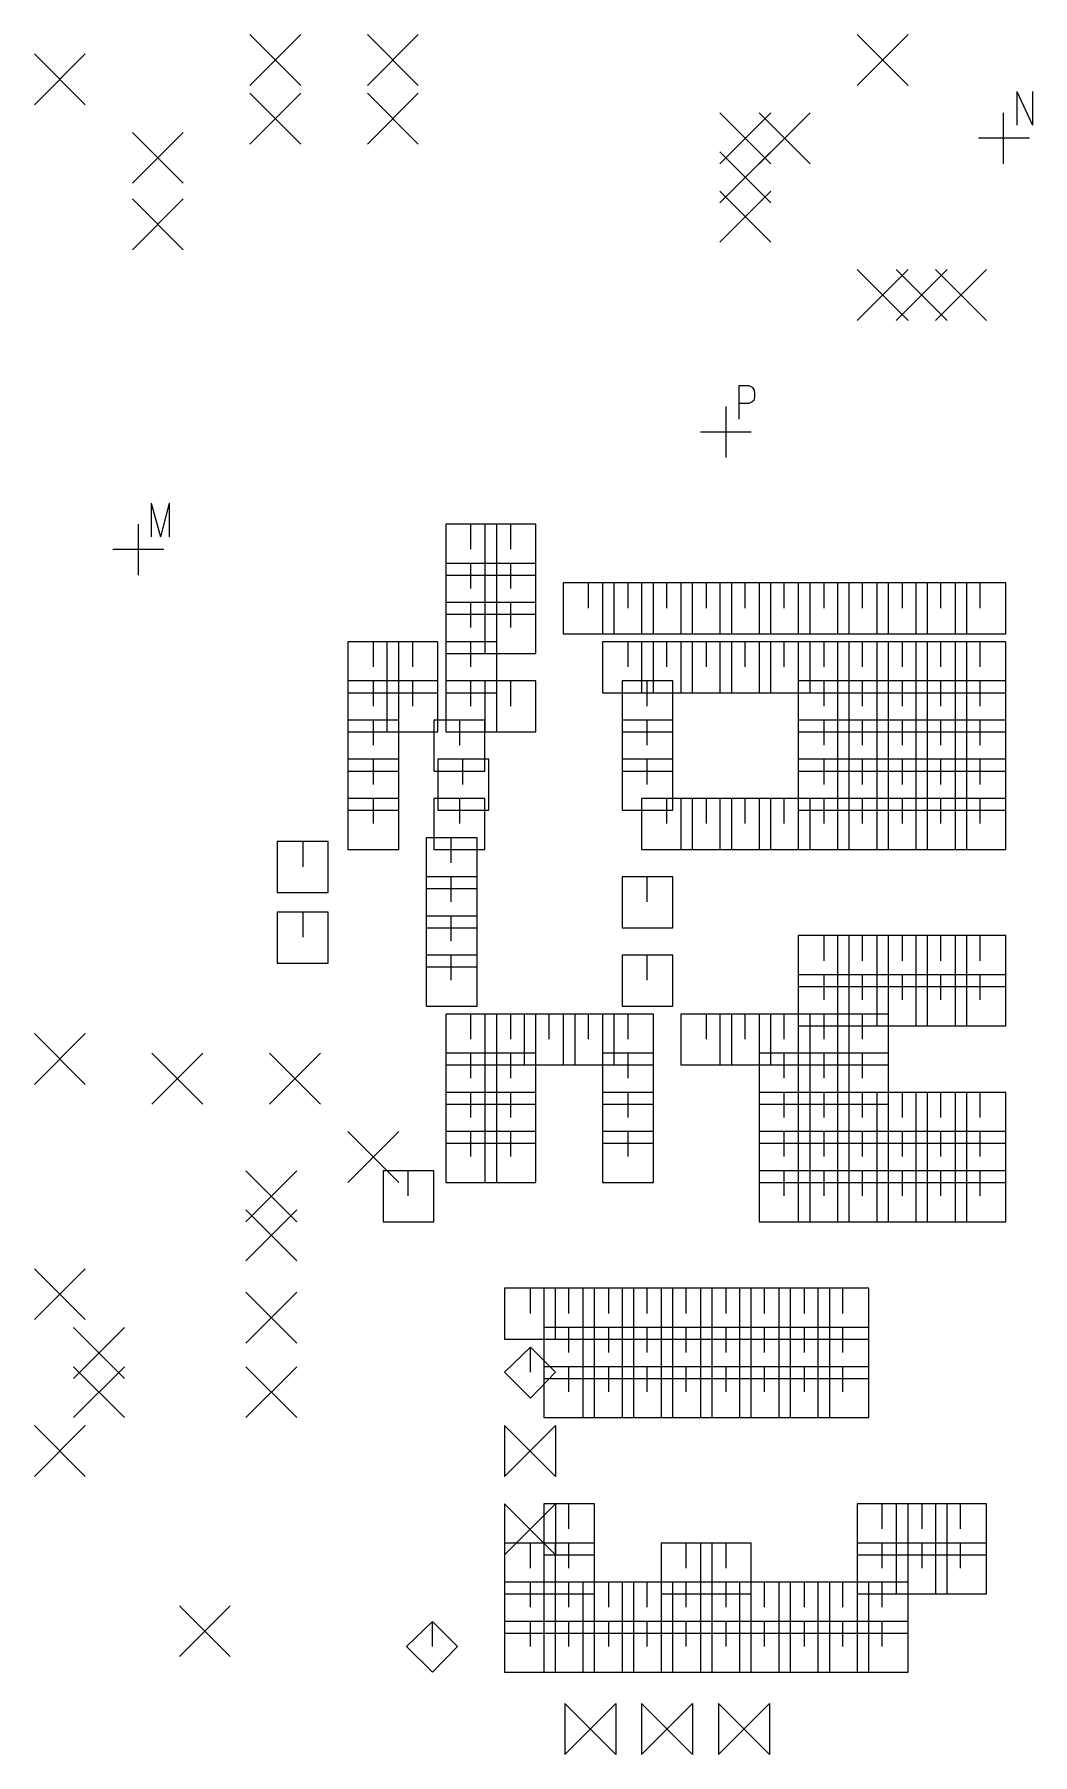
# Model space of a CAD drawing. Extents: x 11.9 to 28.1, y 10.8 to 21.2.
# Drawn here: x 15.565 to 16.839, y 17.453 to 19.648 of the extents above; entities that cross this region are included whole.
import ezdxf

# ---------------------------------------------------------------- set-up
doc = ezdxf.new("R2010")
doc.units = 0
doc.header["$MEASUREMENT"] = 0
doc.layers.add('LAYNR1', color=2, linetype='Continuous')

msp = doc.modelspace()

# ---------------------------------------------------------------- linework, layer by layer
at = {"layer": 'LAYNR1', "color": 7}
for points in [[(15.84, 19.583), (15.905, 19.648)], [(15.84, 19.648), (15.905, 19.583)], [(15.99, 19.583), (16.055, 19.648)], [(15.99, 19.648), (16.055, 19.583)], [(16.615, 19.583), (16.68, 19.648)], [(16.615, 19.648), (16.68, 19.583)], [(15.565, 19.558), (15.63, 19.623)], [(15.565, 19.623), (15.63, 19.558)], [(15.84, 19.508), (15.905, 19.573)], [(15.84, 19.573), (15.905, 19.508)], [(15.99, 19.508), (16.055, 19.573)], [(15.99, 19.573), (16.055, 19.508)], [(16.819, 19.575), (16.819, 19.532)], [(16.819, 19.575), (16.839, 19.532)], [(16.839, 19.575), (16.839, 19.532)], [(16.44, 19.483), (16.505, 19.548)], [(16.44, 19.548), (16.505, 19.483)], [(16.49, 19.483), (16.555, 19.548)], [(16.49, 19.548), (16.555, 19.483)], [(16.802, 19.483), (16.802, 19.548)], [(15.69, 19.458), (15.755, 19.523)], [(15.69, 19.523), (15.755, 19.458)], [(16.77, 19.516), (16.835, 19.516)], [(16.44, 19.433), (16.505, 19.498)], [(16.44, 19.498), (16.505, 19.433)], [(16.44, 19.383), (16.505, 19.448)], [(16.44, 19.448), (16.505, 19.383)], [(15.69, 19.373), (15.755, 19.438)], [(15.69, 19.438), (15.755, 19.373)], [(16.615, 19.283), (16.68, 19.348)], [(16.615, 19.348), (16.68, 19.283)], [(16.665, 19.283), (16.73, 19.348)], [(16.665, 19.348), (16.73, 19.283)], [(16.715, 19.283), (16.78, 19.348)], [(16.715, 19.348), (16.78, 19.283)], [(16.464, 19.2), (16.464, 19.157)], [(16.464, 19.2), (16.477, 19.2), (16.481, 19.198), (16.483, 19.195), (16.484, 19.191), (16.484, 19.185), (16.483, 19.181), (16.481, 19.179), (16.477, 19.177), (16.464, 19.177)], [(16.448, 19.108), (16.448, 19.173)], [(16.415, 19.141), (16.48, 19.141)], [(15.714, 19.05), (15.714, 19.007)], [(15.714, 19.05), (15.726, 19.007)], [(15.737, 19.05), (15.726, 19.007)], [(15.737, 19.05), (15.737, 19.007)], [(15.698, 18.958), (15.698, 19.023)], [(16.155, 19.023), (16.09, 19.023)], [(16.09, 19.023), (16.09, 18.958)], [(16.122, 18.991), (16.122, 19.023)], [(16.205, 19.023), (16.14, 19.023)], [(16.14, 19.023), (16.14, 18.958)], [(16.155, 18.958), (16.155, 19.023)], [(16.173, 18.991), (16.173, 19.023)], [(16.205, 18.958), (16.205, 19.023)], [(15.665, 18.991), (15.73, 18.991)], [(16.155, 18.973), (16.09, 18.973)], [(16.09, 18.973), (16.09, 18.908)], [(16.122, 18.941), (16.122, 18.973)], [(16.205, 18.973), (16.14, 18.973)], [(16.14, 18.973), (16.14, 18.908)], [(16.155, 18.908), (16.155, 18.973)], [(16.173, 18.941), (16.173, 18.973)], [(16.205, 18.908), (16.205, 18.973)], [(16.09, 18.958), (16.155, 18.958)], [(16.14, 18.958), (16.205, 18.958)], [(16.305, 18.948), (16.24, 18.948)], [(16.24, 18.948), (16.24, 18.883)], [(16.272, 18.916), (16.272, 18.948)], [(16.355, 18.948), (16.29, 18.948)], [(16.29, 18.948), (16.29, 18.883)], [(16.305, 18.883), (16.305, 18.948)], [(16.323, 18.916), (16.323, 18.948)], [(16.405, 18.948), (16.34, 18.948)], [(16.34, 18.948), (16.34, 18.883)], [(16.355, 18.883), (16.355, 18.948)], [(16.372, 18.916), (16.372, 18.948)], [(16.455, 18.948), (16.39, 18.948)], [(16.39, 18.948), (16.39, 18.883)], [(16.405, 18.883), (16.405, 18.948)], [(16.423, 18.916), (16.423, 18.948)], [(16.505, 18.948), (16.44, 18.948)], [(16.44, 18.948), (16.44, 18.883)], [(16.455, 18.883), (16.455, 18.948)], [(16.472, 18.916), (16.472, 18.948)], [(16.555, 18.948), (16.49, 18.948)], [(16.49, 18.948), (16.49, 18.883)], [(16.505, 18.883), (16.505, 18.948)], [(16.522, 18.916), (16.522, 18.948)], [(16.605, 18.948), (16.54, 18.948)], [(16.54, 18.948), (16.54, 18.883)], [(16.555, 18.883), (16.555, 18.948)], [(16.573, 18.916), (16.573, 18.948)], [(16.655, 18.948), (16.59, 18.948)], [(16.59, 18.948), (16.59, 18.883)], [(16.605, 18.883), (16.605, 18.948)], [(16.622, 18.916), (16.622, 18.948)], [(16.705, 18.948), (16.64, 18.948)], [(16.64, 18.948), (16.64, 18.883)], [(16.655, 18.883), (16.655, 18.948)], [(16.673, 18.916), (16.673, 18.948)], [(16.755, 18.948), (16.69, 18.948)], [(16.69, 18.948), (16.69, 18.883)], [(16.705, 18.883), (16.705, 18.948)], [(16.722, 18.916), (16.722, 18.948)], [(16.805, 18.948), (16.74, 18.948)], [(16.74, 18.948), (16.74, 18.883)], [(16.755, 18.883), (16.755, 18.948)], [(16.772, 18.916), (16.772, 18.948)], [(16.805, 18.883), (16.805, 18.948)], [(16.155, 18.923), (16.09, 18.923)], [(16.09, 18.923), (16.09, 18.858)], [(16.122, 18.891), (16.122, 18.923)], [(16.205, 18.923), (16.14, 18.923)], [(16.14, 18.923), (16.14, 18.858)], [(16.155, 18.858), (16.155, 18.923)], [(16.173, 18.891), (16.173, 18.923)], [(16.205, 18.858), (16.205, 18.923)], [(16.09, 18.908), (16.155, 18.908)], [(16.14, 18.908), (16.205, 18.908)], [(16.24, 18.883), (16.305, 18.883)], [(16.29, 18.883), (16.355, 18.883)], [(16.34, 18.883), (16.405, 18.883)], [(16.39, 18.883), (16.455, 18.883)], [(16.44, 18.883), (16.505, 18.883)], [(16.49, 18.883), (16.555, 18.883)], [(16.54, 18.883), (16.605, 18.883)], [(16.59, 18.883), (16.655, 18.883)], [(16.64, 18.883), (16.705, 18.883)], [(16.69, 18.883), (16.755, 18.883)], [(16.74, 18.883), (16.805, 18.883)], [(16.03, 18.873), (15.965, 18.873)], [(15.965, 18.873), (15.965, 18.808)], [(15.998, 18.841), (15.998, 18.873)], [(16.08, 18.873), (16.015, 18.873)], [(16.015, 18.873), (16.015, 18.808)], [(16.03, 18.808), (16.03, 18.873)], [(16.048, 18.841), (16.048, 18.873)], [(16.08, 18.808), (16.08, 18.873)], [(16.155, 18.873), (16.09, 18.873)], [(16.09, 18.873), (16.09, 18.808)], [(16.09, 18.858), (16.155, 18.858)], [(16.122, 18.841), (16.122, 18.873)], [(16.14, 18.858), (16.205, 18.858)], [(16.155, 18.808), (16.155, 18.873)], [(16.355, 18.873), (16.29, 18.873)], [(16.29, 18.873), (16.29, 18.808)], [(16.323, 18.841), (16.323, 18.873)], [(16.405, 18.873), (16.34, 18.873)], [(16.34, 18.873), (16.34, 18.808)], [(16.355, 18.808), (16.355, 18.873)], [(16.372, 18.841), (16.372, 18.873)], [(16.455, 18.873), (16.39, 18.873)], [(16.39, 18.873), (16.39, 18.808)], [(16.405, 18.808), (16.405, 18.873)], [(16.423, 18.841), (16.423, 18.873)], [(16.505, 18.873), (16.44, 18.873)], [(16.44, 18.873), (16.44, 18.808)], [(16.455, 18.808), (16.455, 18.873)], [(16.472, 18.841), (16.472, 18.873)], [(16.555, 18.873), (16.49, 18.873)], [(16.49, 18.873), (16.49, 18.808)], [(16.505, 18.808), (16.505, 18.873)], [(16.522, 18.841), (16.522, 18.873)], [(16.605, 18.873), (16.54, 18.873)], [(16.54, 18.873), (16.54, 18.808)], [(16.555, 18.808), (16.555, 18.873)], [(16.573, 18.841), (16.573, 18.873)], [(16.655, 18.873), (16.59, 18.873)], [(16.59, 18.873), (16.59, 18.808)], [(16.605, 18.808), (16.605, 18.873)], [(16.622, 18.841), (16.622, 18.873)], [(16.705, 18.873), (16.64, 18.873)], [(16.64, 18.873), (16.64, 18.808)], [(16.655, 18.808), (16.655, 18.873)], [(16.673, 18.841), (16.673, 18.873)], [(16.755, 18.873), (16.69, 18.873)], [(16.69, 18.873), (16.69, 18.808)], [(16.705, 18.808), (16.705, 18.873)], [(16.722, 18.841), (16.722, 18.873)], [(16.805, 18.873), (16.74, 18.873)], [(16.74, 18.873), (16.74, 18.808)], [(16.755, 18.808), (16.755, 18.873)], [(16.772, 18.841), (16.772, 18.873)], [(16.805, 18.808), (16.805, 18.873)], [(16.03, 18.823), (15.965, 18.823)], [(15.965, 18.823), (15.965, 18.758)], [(15.998, 18.791), (15.998, 18.823)], [(16.08, 18.823), (16.015, 18.823)], [(16.015, 18.823), (16.015, 18.758)], [(16.03, 18.758), (16.03, 18.823)], [(16.048, 18.791), (16.048, 18.823)], [(16.08, 18.758), (16.08, 18.823)], [(16.155, 18.823), (16.09, 18.823)], [(16.09, 18.823), (16.09, 18.758)], [(16.122, 18.791), (16.122, 18.823)], [(16.205, 18.823), (16.14, 18.823)], [(16.14, 18.823), (16.14, 18.758)], [(16.155, 18.758), (16.155, 18.823)], [(16.173, 18.791), (16.173, 18.823)], [(16.205, 18.758), (16.205, 18.823)], [(16.38, 18.823), (16.315, 18.823)], [(16.315, 18.823), (16.315, 18.758)], [(16.347, 18.791), (16.347, 18.823)], [(16.38, 18.758), (16.38, 18.823)], [(16.605, 18.823), (16.54, 18.823)], [(16.54, 18.823), (16.54, 18.758)], [(16.573, 18.791), (16.573, 18.823)], [(16.655, 18.823), (16.59, 18.823)], [(16.59, 18.823), (16.59, 18.758)], [(16.605, 18.758), (16.605, 18.823)], [(16.622, 18.791), (16.622, 18.823)], [(16.705, 18.823), (16.64, 18.823)], [(16.64, 18.823), (16.64, 18.758)], [(16.655, 18.758), (16.655, 18.823)], [(16.673, 18.791), (16.673, 18.823)], [(16.755, 18.823), (16.69, 18.823)], [(16.69, 18.823), (16.69, 18.758)], [(16.705, 18.758), (16.705, 18.823)], [(16.722, 18.791), (16.722, 18.823)], [(16.805, 18.823), (16.74, 18.823)], [(16.74, 18.823), (16.74, 18.758)], [(16.755, 18.758), (16.755, 18.823)], [(16.772, 18.791), (16.772, 18.823)], [(16.805, 18.758), (16.805, 18.823)], [(15.965, 18.808), (16.03, 18.808)], [(16.015, 18.808), (16.08, 18.808)], [(16.09, 18.808), (16.155, 18.808)], [(16.29, 18.808), (16.355, 18.808)], [(16.34, 18.808), (16.405, 18.808)], [(16.39, 18.808), (16.455, 18.808)], [(16.44, 18.808), (16.505, 18.808)], [(16.49, 18.808), (16.555, 18.808)], [(16.54, 18.808), (16.605, 18.808)], [(16.59, 18.808), (16.655, 18.808)], [(16.64, 18.808), (16.705, 18.808)], [(16.69, 18.808), (16.755, 18.808)], [(16.74, 18.808), (16.805, 18.808)], [(16.03, 18.773), (15.965, 18.773)], [(15.965, 18.773), (15.965, 18.708)], [(15.998, 18.741), (15.998, 18.773)], [(16.03, 18.708), (16.03, 18.773)], [(16.14, 18.773), (16.075, 18.773)], [(16.075, 18.773), (16.075, 18.708)], [(16.108, 18.741), (16.108, 18.773)], [(16.14, 18.708), (16.14, 18.773)], [(16.38, 18.773), (16.315, 18.773)], [(16.315, 18.773), (16.315, 18.708)], [(16.347, 18.741), (16.347, 18.773)], [(16.38, 18.708), (16.38, 18.773)], [(16.605, 18.773), (16.54, 18.773)], [(16.54, 18.773), (16.54, 18.708)], [(16.573, 18.741), (16.573, 18.773)], [(16.655, 18.773), (16.59, 18.773)], [(16.59, 18.773), (16.59, 18.708)], [(16.605, 18.708), (16.605, 18.773)], [(16.622, 18.741), (16.622, 18.773)], [(16.705, 18.773), (16.64, 18.773)], [(16.64, 18.773), (16.64, 18.708)], [(16.655, 18.708), (16.655, 18.773)], [(16.673, 18.741), (16.673, 18.773)], [(16.755, 18.773), (16.69, 18.773)], [(16.69, 18.773), (16.69, 18.708)], [(16.705, 18.708), (16.705, 18.773)], [(16.722, 18.741), (16.722, 18.773)], [(16.805, 18.773), (16.74, 18.773)], [(16.74, 18.773), (16.74, 18.708)], [(16.755, 18.708), (16.755, 18.773)], [(16.772, 18.741), (16.772, 18.773)], [(16.805, 18.708), (16.805, 18.773)], [(15.965, 18.758), (16.03, 18.758)], [(16.015, 18.758), (16.08, 18.758)], [(16.09, 18.758), (16.155, 18.758)], [(16.14, 18.758), (16.205, 18.758)], [(16.315, 18.758), (16.38, 18.758)], [(16.54, 18.758), (16.605, 18.758)], [(16.59, 18.758), (16.655, 18.758)], [(16.64, 18.758), (16.705, 18.758)], [(16.69, 18.758), (16.755, 18.758)], [(16.74, 18.758), (16.805, 18.758)], [(16.03, 18.723), (15.965, 18.723)], [(15.965, 18.723), (15.965, 18.658)], [(15.965, 18.708), (16.03, 18.708)], [(15.998, 18.691), (15.998, 18.723)], [(16.03, 18.658), (16.03, 18.723)], [(16.075, 18.708), (16.14, 18.708)], [(16.145, 18.723), (16.08, 18.723)], [(16.08, 18.723), (16.08, 18.658)], [(16.112, 18.691), (16.112, 18.723)], [(16.145, 18.658), (16.145, 18.723)], [(16.38, 18.723), (16.315, 18.723)], [(16.315, 18.723), (16.315, 18.658)], [(16.315, 18.708), (16.38, 18.708)], [(16.347, 18.691), (16.347, 18.723)], [(16.38, 18.658), (16.38, 18.723)], [(16.605, 18.723), (16.54, 18.723)], [(16.54, 18.723), (16.54, 18.658)], [(16.54, 18.708), (16.605, 18.708)], [(16.573, 18.691), (16.573, 18.723)], [(16.655, 18.723), (16.59, 18.723)], [(16.59, 18.723), (16.59, 18.658)], [(16.59, 18.708), (16.655, 18.708)], [(16.605, 18.658), (16.605, 18.723)], [(16.622, 18.691), (16.622, 18.723)], [(16.705, 18.723), (16.64, 18.723)], [(16.64, 18.723), (16.64, 18.658)], [(16.64, 18.708), (16.705, 18.708)], [(16.655, 18.658), (16.655, 18.723)], [(16.673, 18.691), (16.673, 18.723)], [(16.755, 18.723), (16.69, 18.723)], [(16.69, 18.723), (16.69, 18.658)], [(16.69, 18.708), (16.755, 18.708)], [(16.705, 18.658), (16.705, 18.723)], [(16.722, 18.691), (16.722, 18.723)], [(16.805, 18.723), (16.74, 18.723)], [(16.74, 18.723), (16.74, 18.658)], [(16.74, 18.708), (16.805, 18.708)], [(16.755, 18.658), (16.755, 18.723)], [(16.772, 18.691), (16.772, 18.723)], [(16.805, 18.658), (16.805, 18.723)], [(16.03, 18.673), (15.965, 18.673)], [(15.965, 18.673), (15.965, 18.608)], [(15.965, 18.658), (16.03, 18.658)], [(15.998, 18.641), (15.998, 18.673)], [(16.03, 18.608), (16.03, 18.673)], [(16.14, 18.673), (16.075, 18.673)], [(16.075, 18.673), (16.075, 18.608)], [(16.08, 18.658), (16.145, 18.658)], [(16.108, 18.641), (16.108, 18.673)], [(16.14, 18.608), (16.14, 18.673)], [(16.315, 18.658), (16.38, 18.658)], [(16.405, 18.673), (16.34, 18.673)], [(16.34, 18.673), (16.34, 18.608)], [(16.372, 18.641), (16.372, 18.673)], [(16.455, 18.673), (16.39, 18.673)], [(16.39, 18.673), (16.39, 18.608)], [(16.405, 18.608), (16.405, 18.673)], [(16.423, 18.641), (16.423, 18.673)], [(16.505, 18.673), (16.44, 18.673)], [(16.44, 18.673), (16.44, 18.608)], [(16.455, 18.608), (16.455, 18.673)], [(16.472, 18.641), (16.472, 18.673)], [(16.555, 18.673), (16.49, 18.673)], [(16.49, 18.673), (16.49, 18.608)], [(16.505, 18.608), (16.505, 18.673)], [(16.522, 18.641), (16.522, 18.673)], [(16.605, 18.673), (16.54, 18.673)], [(16.54, 18.673), (16.54, 18.608)], [(16.54, 18.658), (16.605, 18.658)], [(16.555, 18.608), (16.555, 18.673)], [(16.573, 18.641), (16.573, 18.673)], [(16.655, 18.673), (16.59, 18.673)], [(16.59, 18.673), (16.59, 18.608)], [(16.59, 18.658), (16.655, 18.658)], [(16.605, 18.608), (16.605, 18.673)], [(16.622, 18.641), (16.622, 18.673)], [(16.705, 18.673), (16.64, 18.673)], [(16.64, 18.673), (16.64, 18.608)], [(16.64, 18.658), (16.705, 18.658)], [(16.655, 18.608), (16.655, 18.673)], [(16.673, 18.641), (16.673, 18.673)], [(16.755, 18.673), (16.69, 18.673)], [(16.69, 18.673), (16.69, 18.608)], [(16.69, 18.658), (16.755, 18.658)], [(16.705, 18.608), (16.705, 18.673)], [(16.722, 18.641), (16.722, 18.673)], [(16.805, 18.673), (16.74, 18.673)], [(16.74, 18.673), (16.74, 18.608)], [(16.74, 18.658), (16.805, 18.658)], [(16.755, 18.608), (16.755, 18.673)], [(16.772, 18.641), (16.772, 18.673)], [(16.805, 18.608), (16.805, 18.673)], [(15.94, 18.618), (15.875, 18.618)], [(15.875, 18.618), (15.875, 18.553)], [(15.908, 18.586), (15.908, 18.618)], [(15.94, 18.553), (15.94, 18.618)], [(16.13, 18.623), (16.065, 18.623)], [(16.065, 18.623), (16.065, 18.558)], [(16.097, 18.591), (16.097, 18.623)], [(16.13, 18.558), (16.13, 18.623)], [(15.965, 18.608), (16.03, 18.608)], [(16.075, 18.608), (16.14, 18.608)], [(16.34, 18.608), (16.405, 18.608)], [(16.39, 18.608), (16.455, 18.608)], [(16.44, 18.608), (16.505, 18.608)], [(16.49, 18.608), (16.555, 18.608)], [(16.54, 18.608), (16.605, 18.608)], [(16.59, 18.608), (16.655, 18.608)], [(16.64, 18.608), (16.705, 18.608)], [(16.69, 18.608), (16.755, 18.608)], [(16.74, 18.608), (16.805, 18.608)], [(16.13, 18.573), (16.065, 18.573)], [(16.065, 18.573), (16.065, 18.508)], [(16.097, 18.541), (16.097, 18.573)], [(16.13, 18.508), (16.13, 18.573)], [(16.38, 18.573), (16.315, 18.573)], [(16.315, 18.573), (16.315, 18.508)], [(16.347, 18.541), (16.347, 18.573)], [(16.38, 18.508), (16.38, 18.573)], [(15.875, 18.553), (15.94, 18.553)], [(16.065, 18.558), (16.13, 18.558)], [(15.94, 18.528), (15.875, 18.528)], [(15.875, 18.528), (15.875, 18.463)], [(15.908, 18.496), (15.908, 18.528)], [(15.94, 18.463), (15.94, 18.528)], [(16.13, 18.523), (16.065, 18.523)], [(16.065, 18.523), (16.065, 18.458)], [(16.065, 18.508), (16.13, 18.508)], [(16.097, 18.491), (16.097, 18.523)], [(16.13, 18.458), (16.13, 18.523)], [(16.315, 18.508), (16.38, 18.508)], [(16.605, 18.498), (16.54, 18.498)], [(16.54, 18.498), (16.54, 18.433)], [(16.573, 18.466), (16.573, 18.498)], [(16.655, 18.498), (16.59, 18.498)], [(16.59, 18.498), (16.59, 18.433)], [(16.605, 18.433), (16.605, 18.498)], [(16.622, 18.466), (16.622, 18.498)], [(16.705, 18.498), (16.64, 18.498)], [(16.64, 18.498), (16.64, 18.433)], [(16.655, 18.433), (16.655, 18.498)], [(16.673, 18.466), (16.673, 18.498)], [(16.755, 18.498), (16.69, 18.498)], [(16.69, 18.498), (16.69, 18.433)], [(16.705, 18.433), (16.705, 18.498)], [(16.722, 18.466), (16.722, 18.498)], [(16.805, 18.498), (16.74, 18.498)], [(16.74, 18.498), (16.74, 18.433)], [(16.755, 18.433), (16.755, 18.498)], [(16.772, 18.466), (16.772, 18.498)], [(16.805, 18.433), (16.805, 18.498)], [(15.875, 18.463), (15.94, 18.463)], [(16.13, 18.473), (16.065, 18.473)], [(16.065, 18.473), (16.065, 18.408)], [(16.097, 18.441), (16.097, 18.473)], [(16.13, 18.408), (16.13, 18.473)], [(16.38, 18.473), (16.315, 18.473)], [(16.315, 18.473), (16.315, 18.408)], [(16.347, 18.441), (16.347, 18.473)], [(16.38, 18.408), (16.38, 18.473)], [(16.065, 18.458), (16.13, 18.458)], [(16.605, 18.448), (16.54, 18.448)], [(16.54, 18.448), (16.54, 18.383)], [(16.573, 18.416), (16.573, 18.448)], [(16.655, 18.448), (16.59, 18.448)], [(16.59, 18.448), (16.59, 18.383)], [(16.605, 18.383), (16.605, 18.448)], [(16.622, 18.416), (16.622, 18.448)], [(16.705, 18.448), (16.64, 18.448)], [(16.64, 18.448), (16.64, 18.383)], [(16.655, 18.383), (16.655, 18.448)], [(16.673, 18.416), (16.673, 18.448)], [(16.755, 18.448), (16.69, 18.448)], [(16.69, 18.448), (16.69, 18.383)], [(16.705, 18.383), (16.705, 18.448)], [(16.722, 18.416), (16.722, 18.448)], [(16.805, 18.448), (16.74, 18.448)], [(16.74, 18.448), (16.74, 18.383)], [(16.755, 18.383), (16.755, 18.448)], [(16.772, 18.416), (16.772, 18.448)], [(16.805, 18.383), (16.805, 18.448)], [(16.54, 18.433), (16.605, 18.433)], [(16.59, 18.433), (16.655, 18.433)], [(16.64, 18.433), (16.705, 18.433)], [(16.69, 18.433), (16.755, 18.433)], [(16.74, 18.433), (16.805, 18.433)], [(16.065, 18.408), (16.13, 18.408)], [(16.155, 18.398), (16.09, 18.398)], [(16.09, 18.398), (16.09, 18.333)], [(16.122, 18.366), (16.122, 18.398)], [(16.205, 18.398), (16.14, 18.398)], [(16.14, 18.398), (16.14, 18.333)], [(16.155, 18.333), (16.155, 18.398)], [(16.173, 18.366), (16.173, 18.398)], [(16.255, 18.398), (16.19, 18.398)], [(16.19, 18.398), (16.19, 18.333)], [(16.205, 18.333), (16.205, 18.398)], [(16.222, 18.366), (16.222, 18.398)], [(16.305, 18.398), (16.24, 18.398)], [(16.24, 18.398), (16.24, 18.333)], [(16.255, 18.333), (16.255, 18.398)], [(16.272, 18.366), (16.272, 18.398)], [(16.355, 18.398), (16.29, 18.398)], [(16.29, 18.398), (16.29, 18.333)], [(16.305, 18.333), (16.305, 18.398)], [(16.315, 18.408), (16.38, 18.408)], [(16.323, 18.366), (16.323, 18.398)], [(16.355, 18.333), (16.355, 18.398)], [(16.455, 18.398), (16.39, 18.398)], [(16.39, 18.398), (16.39, 18.333)], [(16.423, 18.366), (16.423, 18.398)], [(16.505, 18.398), (16.44, 18.398)], [(16.44, 18.398), (16.44, 18.333)], [(16.455, 18.333), (16.455, 18.398)], [(16.472, 18.366), (16.472, 18.398)], [(16.555, 18.398), (16.49, 18.398)], [(16.49, 18.398), (16.49, 18.333)], [(16.505, 18.333), (16.505, 18.398)], [(16.522, 18.366), (16.522, 18.398)], [(16.605, 18.398), (16.54, 18.398)], [(16.54, 18.398), (16.54, 18.333)], [(16.555, 18.333), (16.555, 18.398)], [(16.573, 18.366), (16.573, 18.398)], [(16.655, 18.398), (16.59, 18.398)], [(16.59, 18.398), (16.59, 18.333)], [(16.605, 18.333), (16.605, 18.398)], [(16.622, 18.366), (16.622, 18.398)], [(16.655, 18.333), (16.655, 18.398)], [(15.565, 18.308), (15.63, 18.373)], [(15.565, 18.373), (15.63, 18.308)], [(16.54, 18.383), (16.605, 18.383)], [(16.59, 18.383), (16.655, 18.383)], [(16.64, 18.383), (16.705, 18.383)], [(16.69, 18.383), (16.755, 18.383)], [(16.74, 18.383), (16.805, 18.383)], [(15.715, 18.283), (15.78, 18.348)], [(15.715, 18.348), (15.78, 18.283)], [(15.865, 18.283), (15.93, 18.348)], [(15.865, 18.348), (15.93, 18.283)], [(16.155, 18.348), (16.09, 18.348)], [(16.09, 18.348), (16.09, 18.283)], [(16.09, 18.333), (16.155, 18.333)], [(16.122, 18.316), (16.122, 18.348)], [(16.205, 18.348), (16.14, 18.348)], [(16.14, 18.348), (16.14, 18.283)], [(16.14, 18.333), (16.205, 18.333)], [(16.155, 18.283), (16.155, 18.348)], [(16.173, 18.316), (16.173, 18.348)], [(16.19, 18.333), (16.255, 18.333)], [(16.205, 18.283), (16.205, 18.348)], [(16.24, 18.333), (16.305, 18.333)], [(16.355, 18.348), (16.29, 18.348)], [(16.29, 18.348), (16.29, 18.283)], [(16.29, 18.333), (16.355, 18.333)], [(16.323, 18.316), (16.323, 18.348)], [(16.355, 18.283), (16.355, 18.348)], [(16.39, 18.333), (16.455, 18.333)], [(16.44, 18.333), (16.505, 18.333)], [(16.555, 18.348), (16.49, 18.348)], [(16.49, 18.348), (16.49, 18.283)], [(16.49, 18.333), (16.555, 18.333)], [(16.522, 18.316), (16.522, 18.348)], [(16.605, 18.348), (16.54, 18.348)], [(16.54, 18.348), (16.54, 18.283)], [(16.54, 18.333), (16.605, 18.333)], [(16.555, 18.283), (16.555, 18.348)], [(16.573, 18.316), (16.573, 18.348)], [(16.655, 18.348), (16.59, 18.348)], [(16.59, 18.348), (16.59, 18.283)], [(16.59, 18.333), (16.655, 18.333)], [(16.605, 18.283), (16.605, 18.348)], [(16.622, 18.316), (16.622, 18.348)], [(16.655, 18.283), (16.655, 18.348)], [(16.155, 18.298), (16.09, 18.298)], [(16.09, 18.298), (16.09, 18.233)], [(16.122, 18.266), (16.122, 18.298)], [(16.205, 18.298), (16.14, 18.298)], [(16.14, 18.298), (16.14, 18.233)], [(16.155, 18.233), (16.155, 18.298)], [(16.173, 18.266), (16.173, 18.298)], [(16.205, 18.233), (16.205, 18.298)], [(16.355, 18.298), (16.29, 18.298)], [(16.29, 18.298), (16.29, 18.233)], [(16.323, 18.266), (16.323, 18.298)], [(16.355, 18.233), (16.355, 18.298)], [(16.555, 18.298), (16.49, 18.298)], [(16.49, 18.298), (16.49, 18.233)], [(16.522, 18.266), (16.522, 18.298)], [(16.605, 18.298), (16.54, 18.298)], [(16.54, 18.298), (16.54, 18.233)], [(16.555, 18.233), (16.555, 18.298)], [(16.573, 18.266), (16.573, 18.298)], [(16.655, 18.298), (16.59, 18.298)], [(16.59, 18.298), (16.59, 18.233)], [(16.605, 18.233), (16.605, 18.298)], [(16.622, 18.266), (16.622, 18.298)], [(16.705, 18.298), (16.64, 18.298)], [(16.64, 18.298), (16.64, 18.233)], [(16.655, 18.233), (16.655, 18.298)], [(16.673, 18.266), (16.673, 18.298)], [(16.755, 18.298), (16.69, 18.298)], [(16.69, 18.298), (16.69, 18.233)], [(16.705, 18.233), (16.705, 18.298)], [(16.722, 18.266), (16.722, 18.298)], [(16.805, 18.298), (16.74, 18.298)], [(16.74, 18.298), (16.74, 18.233)], [(16.755, 18.233), (16.755, 18.298)], [(16.772, 18.266), (16.772, 18.298)], [(16.805, 18.233), (16.805, 18.298)], [(16.09, 18.283), (16.155, 18.283)], [(16.14, 18.283), (16.205, 18.283)], [(16.29, 18.283), (16.355, 18.283)], [(16.49, 18.283), (16.555, 18.283)], [(16.54, 18.283), (16.605, 18.283)], [(16.59, 18.283), (16.655, 18.283)], [(15.965, 18.183), (16.03, 18.248)], [(15.965, 18.248), (16.03, 18.183)], [(16.155, 18.248), (16.09, 18.248)], [(16.09, 18.248), (16.09, 18.183)], [(16.122, 18.216), (16.122, 18.248)], [(16.205, 18.248), (16.14, 18.248)], [(16.14, 18.248), (16.14, 18.183)], [(16.155, 18.183), (16.155, 18.248)], [(16.173, 18.216), (16.173, 18.248)], [(16.205, 18.183), (16.205, 18.248)], [(16.355, 18.248), (16.29, 18.248)], [(16.29, 18.248), (16.29, 18.183)], [(16.323, 18.216), (16.323, 18.248)], [(16.355, 18.183), (16.355, 18.248)], [(16.555, 18.248), (16.49, 18.248)], [(16.49, 18.248), (16.49, 18.183)], [(16.522, 18.216), (16.522, 18.248)], [(16.605, 18.248), (16.54, 18.248)], [(16.54, 18.248), (16.54, 18.183)], [(16.555, 18.183), (16.555, 18.248)], [(16.573, 18.216), (16.573, 18.248)], [(16.655, 18.248), (16.59, 18.248)], [(16.59, 18.248), (16.59, 18.183)], [(16.605, 18.183), (16.605, 18.248)], [(16.622, 18.216), (16.622, 18.248)], [(16.705, 18.248), (16.64, 18.248)], [(16.64, 18.248), (16.64, 18.183)], [(16.655, 18.183), (16.655, 18.248)], [(16.673, 18.216), (16.673, 18.248)], [(16.755, 18.248), (16.69, 18.248)], [(16.69, 18.248), (16.69, 18.183)], [(16.705, 18.183), (16.705, 18.248)], [(16.722, 18.216), (16.722, 18.248)], [(16.805, 18.248), (16.74, 18.248)], [(16.74, 18.248), (16.74, 18.183)], [(16.755, 18.183), (16.755, 18.248)], [(16.772, 18.216), (16.772, 18.248)], [(16.805, 18.183), (16.805, 18.248)], [(16.09, 18.233), (16.155, 18.233)], [(16.14, 18.233), (16.205, 18.233)], [(16.29, 18.233), (16.355, 18.233)], [(16.49, 18.233), (16.555, 18.233)], [(16.54, 18.233), (16.605, 18.233)], [(16.59, 18.233), (16.655, 18.233)], [(16.64, 18.233), (16.705, 18.233)], [(16.69, 18.233), (16.755, 18.233)], [(16.74, 18.233), (16.805, 18.233)], [(15.835, 18.133), (15.9, 18.198)], [(15.835, 18.198), (15.9, 18.133)], [(16.075, 18.198), (16.01, 18.198)], [(16.01, 18.198), (16.01, 18.133)], [(16.042, 18.166), (16.042, 18.198)], [(16.075, 18.133), (16.075, 18.198)], [(16.555, 18.198), (16.49, 18.198)], [(16.49, 18.198), (16.49, 18.133)], [(16.522, 18.166), (16.522, 18.198)], [(16.605, 18.198), (16.54, 18.198)], [(16.54, 18.198), (16.54, 18.133)], [(16.555, 18.133), (16.555, 18.198)], [(16.573, 18.166), (16.573, 18.198)], [(16.655, 18.198), (16.59, 18.198)], [(16.59, 18.198), (16.59, 18.133)], [(16.605, 18.133), (16.605, 18.198)], [(16.622, 18.166), (16.622, 18.198)], [(16.705, 18.198), (16.64, 18.198)], [(16.64, 18.198), (16.64, 18.133)], [(16.655, 18.133), (16.655, 18.198)], [(16.673, 18.166), (16.673, 18.198)], [(16.755, 18.198), (16.69, 18.198)], [(16.69, 18.198), (16.69, 18.133)], [(16.705, 18.133), (16.705, 18.198)], [(16.722, 18.166), (16.722, 18.198)], [(16.805, 18.198), (16.74, 18.198)], [(16.74, 18.198), (16.74, 18.133)], [(16.755, 18.133), (16.755, 18.198)], [(16.772, 18.166), (16.772, 18.198)], [(16.805, 18.133), (16.805, 18.198)], [(16.09, 18.183), (16.155, 18.183)], [(16.14, 18.183), (16.205, 18.183)], [(16.29, 18.183), (16.355, 18.183)], [(16.49, 18.183), (16.555, 18.183)], [(16.54, 18.183), (16.605, 18.183)], [(16.59, 18.183), (16.655, 18.183)], [(16.64, 18.183), (16.705, 18.183)], [(16.69, 18.183), (16.755, 18.183)], [(16.74, 18.183), (16.805, 18.183)], [(15.835, 18.083), (15.9, 18.148)], [(15.835, 18.148), (15.9, 18.083)], [(16.01, 18.133), (16.075, 18.133)], [(16.49, 18.133), (16.555, 18.133)], [(16.54, 18.133), (16.605, 18.133)], [(16.59, 18.133), (16.655, 18.133)], [(16.64, 18.133), (16.705, 18.133)], [(16.69, 18.133), (16.755, 18.133)], [(16.74, 18.133), (16.805, 18.133)], [(15.565, 18.008), (15.63, 18.073)], [(15.565, 18.073), (15.63, 18.008)], [(15.835, 17.978), (15.9, 18.043)], [(15.835, 18.043), (15.9, 17.978)], [(16.23, 18.048), (16.165, 18.048)], [(16.165, 18.048), (16.165, 17.983)], [(16.198, 18.016), (16.198, 18.048)], [(16.28, 18.048), (16.215, 18.048)], [(16.215, 18.048), (16.215, 17.983)], [(16.23, 17.983), (16.23, 18.048)], [(16.247, 18.016), (16.247, 18.048)], [(16.33, 18.048), (16.265, 18.048)], [(16.265, 18.048), (16.265, 17.983)], [(16.28, 17.983), (16.28, 18.048)], [(16.298, 18.016), (16.298, 18.048)], [(16.38, 18.048), (16.315, 18.048)], [(16.315, 18.048), (16.315, 17.983)], [(16.33, 17.983), (16.33, 18.048)], [(16.347, 18.016), (16.347, 18.048)], [(16.43, 18.048), (16.365, 18.048)], [(16.365, 18.048), (16.365, 17.983)], [(16.38, 17.983), (16.38, 18.048)], [(16.397, 18.016), (16.397, 18.048)], [(16.48, 18.048), (16.415, 18.048)], [(16.415, 18.048), (16.415, 17.983)], [(16.43, 17.983), (16.43, 18.048)], [(16.448, 18.016), (16.448, 18.048)], [(16.53, 18.048), (16.465, 18.048)], [(16.465, 18.048), (16.465, 17.983)], [(16.48, 17.983), (16.48, 18.048)], [(16.497, 18.016), (16.497, 18.048)], [(16.58, 18.048), (16.515, 18.048)], [(16.515, 18.048), (16.515, 17.983)], [(16.53, 17.983), (16.53, 18.048)], [(16.548, 18.016), (16.548, 18.048)], [(16.63, 18.048), (16.565, 18.048)], [(16.565, 18.048), (16.565, 17.983)], [(16.58, 17.983), (16.58, 18.048)], [(16.597, 18.016), (16.597, 18.048)], [(16.63, 17.983), (16.63, 18.048)], [(15.615, 17.933), (15.68, 17.998)], [(15.615, 17.998), (15.68, 17.933)], [(16.165, 17.983), (16.23, 17.983)], [(16.28, 17.998), (16.215, 17.998)], [(16.215, 17.998), (16.215, 17.933)], [(16.215, 17.983), (16.28, 17.983)], [(16.247, 17.966), (16.247, 17.998)], [(16.33, 17.998), (16.265, 17.998)], [(16.265, 17.998), (16.265, 17.933)], [(16.265, 17.983), (16.33, 17.983)], [(16.28, 17.933), (16.28, 17.998)], [(16.298, 17.966), (16.298, 17.998)], [(16.38, 17.998), (16.315, 17.998)], [(16.315, 17.998), (16.315, 17.933)], [(16.315, 17.983), (16.38, 17.983)], [(16.33, 17.933), (16.33, 17.998)], [(16.347, 17.966), (16.347, 17.998)], [(16.43, 17.998), (16.365, 17.998)], [(16.365, 17.998), (16.365, 17.933)], [(16.365, 17.983), (16.43, 17.983)], [(16.38, 17.933), (16.38, 17.998)], [(16.397, 17.966), (16.397, 17.998)], [(16.48, 17.998), (16.415, 17.998)], [(16.415, 17.998), (16.415, 17.933)], [(16.415, 17.983), (16.48, 17.983)], [(16.43, 17.933), (16.43, 17.998)], [(16.448, 17.966), (16.448, 17.998)], [(16.53, 17.998), (16.465, 17.998)], [(16.465, 17.998), (16.465, 17.933)], [(16.465, 17.983), (16.53, 17.983)], [(16.48, 17.933), (16.48, 17.998)], [(16.497, 17.966), (16.497, 17.998)], [(16.58, 17.998), (16.515, 17.998)], [(16.515, 17.998), (16.515, 17.933)], [(16.515, 17.983), (16.58, 17.983)], [(16.53, 17.933), (16.53, 17.998)], [(16.548, 17.966), (16.548, 17.998)], [(16.63, 17.998), (16.565, 17.998)], [(16.565, 17.998), (16.565, 17.933)], [(16.565, 17.983), (16.63, 17.983)], [(16.58, 17.933), (16.58, 17.998)], [(16.597, 17.966), (16.597, 17.998)], [(16.63, 17.933), (16.63, 17.998)], [(16.198, 17.973), (16.165, 17.941)], [(16.23, 17.941), (16.198, 17.973)], [(16.198, 17.941), (16.198, 17.973)], [(15.615, 17.883), (15.68, 17.948)], [(15.615, 17.948), (15.68, 17.883)], [(15.835, 17.883), (15.9, 17.948)], [(15.835, 17.948), (15.9, 17.883)], [(16.165, 17.941), (16.198, 17.908)], [(16.198, 17.908), (16.23, 17.941)], [(16.28, 17.948), (16.215, 17.948)], [(16.215, 17.948), (16.215, 17.883)], [(16.247, 17.916), (16.247, 17.948)], [(16.33, 17.948), (16.265, 17.948)], [(16.265, 17.948), (16.265, 17.883)], [(16.28, 17.883), (16.28, 17.948)], [(16.298, 17.916), (16.298, 17.948)], [(16.38, 17.948), (16.315, 17.948)], [(16.315, 17.948), (16.315, 17.883)], [(16.33, 17.883), (16.33, 17.948)], [(16.347, 17.916), (16.347, 17.948)], [(16.43, 17.948), (16.365, 17.948)], [(16.365, 17.948), (16.365, 17.883)], [(16.38, 17.883), (16.38, 17.948)], [(16.397, 17.916), (16.397, 17.948)], [(16.48, 17.948), (16.415, 17.948)], [(16.415, 17.948), (16.415, 17.883)], [(16.43, 17.883), (16.43, 17.948)], [(16.448, 17.916), (16.448, 17.948)], [(16.53, 17.948), (16.465, 17.948)], [(16.465, 17.948), (16.465, 17.883)], [(16.48, 17.883), (16.48, 17.948)], [(16.497, 17.916), (16.497, 17.948)], [(16.58, 17.948), (16.515, 17.948)], [(16.515, 17.948), (16.515, 17.883)], [(16.53, 17.883), (16.53, 17.948)], [(16.548, 17.916), (16.548, 17.948)], [(16.63, 17.948), (16.565, 17.948)], [(16.565, 17.948), (16.565, 17.883)], [(16.58, 17.883), (16.58, 17.948)], [(16.597, 17.916), (16.597, 17.948)], [(16.63, 17.883), (16.63, 17.948)], [(16.215, 17.933), (16.28, 17.933)], [(16.265, 17.933), (16.33, 17.933)], [(16.315, 17.933), (16.38, 17.933)], [(16.365, 17.933), (16.43, 17.933)], [(16.415, 17.933), (16.48, 17.933)], [(16.465, 17.933), (16.53, 17.933)], [(16.515, 17.933), (16.58, 17.933)], [(16.565, 17.933), (16.63, 17.933)], [(15.565, 17.808), (15.63, 17.873)], [(15.565, 17.873), (15.63, 17.808)], [(16.165, 17.808), (16.23, 17.873)], [(16.23, 17.808), (16.165, 17.873)], [(16.165, 17.873), (16.165, 17.808)], [(16.215, 17.883), (16.28, 17.883)], [(16.23, 17.873), (16.23, 17.808)], [(16.265, 17.883), (16.33, 17.883)], [(16.315, 17.883), (16.38, 17.883)], [(16.365, 17.883), (16.43, 17.883)], [(16.415, 17.883), (16.48, 17.883)], [(16.465, 17.883), (16.53, 17.883)], [(16.515, 17.883), (16.58, 17.883)], [(16.565, 17.883), (16.63, 17.883)], [(16.165, 17.708), (16.23, 17.773)], [(16.23, 17.708), (16.165, 17.773)], [(16.165, 17.773), (16.165, 17.708)], [(16.28, 17.773), (16.215, 17.773)], [(16.215, 17.773), (16.215, 17.708)], [(16.23, 17.773), (16.23, 17.708)], [(16.247, 17.741), (16.247, 17.773)], [(16.28, 17.708), (16.28, 17.773)], [(16.68, 17.773), (16.615, 17.773)], [(16.615, 17.773), (16.615, 17.708)], [(16.647, 17.741), (16.647, 17.773)], [(16.73, 17.773), (16.665, 17.773)], [(16.665, 17.773), (16.665, 17.708)], [(16.68, 17.708), (16.68, 17.773)], [(16.698, 17.741), (16.698, 17.773)], [(16.78, 17.773), (16.715, 17.773)], [(16.715, 17.773), (16.715, 17.708)], [(16.73, 17.708), (16.73, 17.773)], [(16.747, 17.741), (16.747, 17.773)], [(16.78, 17.708), (16.78, 17.773)], [(16.23, 17.723), (16.165, 17.723)], [(16.165, 17.723), (16.165, 17.658)], [(16.198, 17.691), (16.198, 17.723)], [(16.28, 17.723), (16.215, 17.723)], [(16.215, 17.723), (16.215, 17.658)], [(16.23, 17.658), (16.23, 17.723)], [(16.247, 17.691), (16.247, 17.723)], [(16.28, 17.658), (16.28, 17.723)], [(16.43, 17.723), (16.365, 17.723)], [(16.365, 17.723), (16.365, 17.658)], [(16.397, 17.691), (16.397, 17.723)], [(16.48, 17.723), (16.415, 17.723)], [(16.415, 17.723), (16.415, 17.658)], [(16.43, 17.658), (16.43, 17.723)], [(16.448, 17.691), (16.448, 17.723)], [(16.48, 17.658), (16.48, 17.723)], [(16.68, 17.723), (16.615, 17.723)], [(16.615, 17.723), (16.615, 17.658)], [(16.647, 17.691), (16.647, 17.723)], [(16.73, 17.723), (16.665, 17.723)], [(16.665, 17.723), (16.665, 17.658)], [(16.68, 17.658), (16.68, 17.723)], [(16.698, 17.691), (16.698, 17.723)], [(16.78, 17.723), (16.715, 17.723)], [(16.715, 17.723), (16.715, 17.658)], [(16.73, 17.658), (16.73, 17.723)], [(16.747, 17.691), (16.747, 17.723)], [(16.78, 17.658), (16.78, 17.723)], [(16.215, 17.708), (16.28, 17.708)], [(16.615, 17.708), (16.68, 17.708)], [(16.665, 17.708), (16.73, 17.708)], [(16.715, 17.708), (16.78, 17.708)], [(16.23, 17.673), (16.165, 17.673)], [(16.165, 17.673), (16.165, 17.608)], [(16.198, 17.641), (16.198, 17.673)], [(16.28, 17.673), (16.215, 17.673)], [(16.215, 17.673), (16.215, 17.608)], [(16.23, 17.608), (16.23, 17.673)], [(16.247, 17.641), (16.247, 17.673)], [(16.33, 17.673), (16.265, 17.673)], [(16.265, 17.673), (16.265, 17.608)], [(16.28, 17.608), (16.28, 17.673)], [(16.298, 17.641), (16.298, 17.673)], [(16.38, 17.673), (16.315, 17.673)], [(16.315, 17.673), (16.315, 17.608)], [(16.33, 17.608), (16.33, 17.673)], [(16.347, 17.641), (16.347, 17.673)], [(16.43, 17.673), (16.365, 17.673)], [(16.365, 17.673), (16.365, 17.608)], [(16.38, 17.608), (16.38, 17.673)], [(16.397, 17.641), (16.397, 17.673)], [(16.48, 17.673), (16.415, 17.673)], [(16.415, 17.673), (16.415, 17.608)], [(16.43, 17.608), (16.43, 17.673)], [(16.448, 17.641), (16.448, 17.673)], [(16.53, 17.673), (16.465, 17.673)], [(16.465, 17.673), (16.465, 17.608)], [(16.48, 17.608), (16.48, 17.673)], [(16.497, 17.641), (16.497, 17.673)], [(16.58, 17.673), (16.515, 17.673)], [(16.515, 17.673), (16.515, 17.608)], [(16.53, 17.608), (16.53, 17.673)], [(16.548, 17.641), (16.548, 17.673)], [(16.63, 17.673), (16.565, 17.673)], [(16.565, 17.673), (16.565, 17.608)], [(16.58, 17.608), (16.58, 17.673)], [(16.597, 17.641), (16.597, 17.673)], [(16.68, 17.673), (16.615, 17.673)], [(16.615, 17.673), (16.615, 17.608)], [(16.63, 17.608), (16.63, 17.673)], [(16.647, 17.641), (16.647, 17.673)], [(16.68, 17.608), (16.68, 17.673)], [(16.165, 17.658), (16.23, 17.658)], [(16.215, 17.658), (16.28, 17.658)], [(16.365, 17.658), (16.43, 17.658)], [(16.415, 17.658), (16.48, 17.658)], [(16.615, 17.658), (16.68, 17.658)], [(16.665, 17.658), (16.73, 17.658)], [(16.715, 17.658), (16.78, 17.658)], [(15.75, 17.578), (15.815, 17.643)], [(15.75, 17.643), (15.815, 17.578)], [(16.073, 17.623), (16.04, 17.591)], [(16.105, 17.591), (16.073, 17.623)], [(16.073, 17.591), (16.073, 17.623)], [(16.23, 17.623), (16.165, 17.623)], [(16.165, 17.623), (16.165, 17.558)], [(16.165, 17.608), (16.23, 17.608)], [(16.198, 17.591), (16.198, 17.623)], [(16.28, 17.623), (16.215, 17.623)], [(16.215, 17.623), (16.215, 17.558)], [(16.215, 17.608), (16.28, 17.608)], [(16.23, 17.558), (16.23, 17.623)], [(16.247, 17.591), (16.247, 17.623)], [(16.33, 17.623), (16.265, 17.623)], [(16.265, 17.623), (16.265, 17.558)], [(16.265, 17.608), (16.33, 17.608)], [(16.28, 17.558), (16.28, 17.623)], [(16.298, 17.591), (16.298, 17.623)], [(16.38, 17.623), (16.315, 17.623)], [(16.315, 17.623), (16.315, 17.558)], [(16.315, 17.608), (16.38, 17.608)], [(16.33, 17.558), (16.33, 17.623)], [(16.347, 17.591), (16.347, 17.623)], [(16.43, 17.623), (16.365, 17.623)], [(16.365, 17.623), (16.365, 17.558)], [(16.365, 17.608), (16.43, 17.608)], [(16.38, 17.558), (16.38, 17.623)], [(16.397, 17.591), (16.397, 17.623)], [(16.48, 17.623), (16.415, 17.623)], [(16.415, 17.623), (16.415, 17.558)], [(16.415, 17.608), (16.48, 17.608)], [(16.43, 17.558), (16.43, 17.623)], [(16.448, 17.591), (16.448, 17.623)], [(16.53, 17.623), (16.465, 17.623)], [(16.465, 17.623), (16.465, 17.558)], [(16.465, 17.608), (16.53, 17.608)], [(16.48, 17.558), (16.48, 17.623)], [(16.497, 17.591), (16.497, 17.623)], [(16.58, 17.623), (16.515, 17.623)], [(16.515, 17.623), (16.515, 17.558)], [(16.515, 17.608), (16.58, 17.608)], [(16.53, 17.558), (16.53, 17.623)], [(16.548, 17.591), (16.548, 17.623)], [(16.63, 17.623), (16.565, 17.623)], [(16.565, 17.623), (16.565, 17.558)], [(16.565, 17.608), (16.63, 17.608)], [(16.58, 17.558), (16.58, 17.623)], [(16.597, 17.591), (16.597, 17.623)], [(16.68, 17.623), (16.615, 17.623)], [(16.615, 17.623), (16.615, 17.558)], [(16.615, 17.608), (16.68, 17.608)], [(16.63, 17.558), (16.63, 17.623)], [(16.647, 17.591), (16.647, 17.623)], [(16.68, 17.558), (16.68, 17.623)], [(16.04, 17.591), (16.073, 17.558)], [(16.073, 17.558), (16.105, 17.591)], [(16.165, 17.558), (16.23, 17.558)], [(16.215, 17.558), (16.28, 17.558)], [(16.265, 17.558), (16.33, 17.558)], [(16.315, 17.558), (16.38, 17.558)], [(16.365, 17.558), (16.43, 17.558)], [(16.415, 17.558), (16.48, 17.558)], [(16.465, 17.558), (16.53, 17.558)], [(16.515, 17.558), (16.58, 17.558)], [(16.565, 17.558), (16.63, 17.558)], [(16.615, 17.558), (16.68, 17.558)], [(16.242, 17.453), (16.307, 17.518)], [(16.307, 17.453), (16.242, 17.518)], [(16.242, 17.518), (16.242, 17.453)], [(16.307, 17.518), (16.307, 17.453)], [(16.34, 17.453), (16.405, 17.518)], [(16.405, 17.453), (16.34, 17.518)], [(16.34, 17.518), (16.34, 17.453)], [(16.405, 17.518), (16.405, 17.453)], [(16.438, 17.453), (16.503, 17.518)], [(16.503, 17.453), (16.438, 17.518)], [(16.438, 17.518), (16.438, 17.453)], [(16.503, 17.518), (16.503, 17.453)]]:
    msp.add_lwpolyline(points, dxfattribs=at)

doc.saveas('drawing.dxf')
